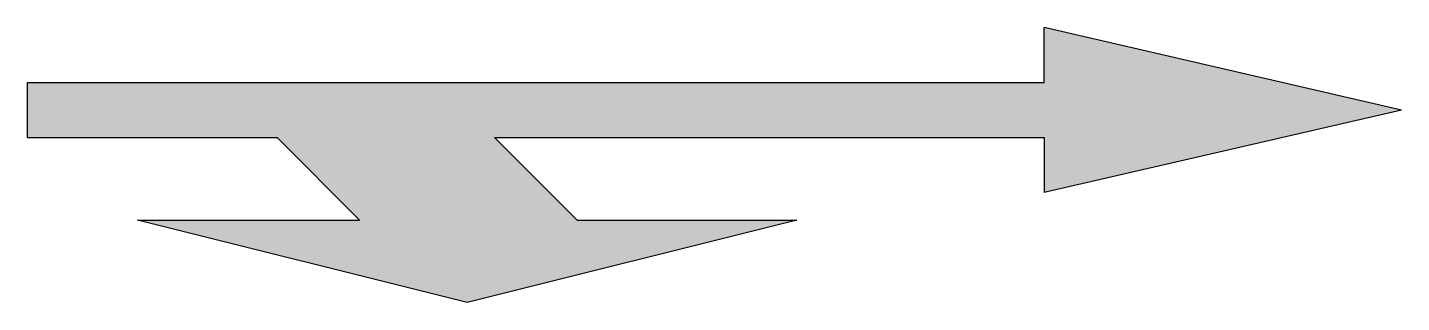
# Model space of a CAD drawing. Header units: metres. Extents: x 0 to 2.5, y -0.35 to 0.15.
import ezdxf

# ---------------------------------------------------------------- set-up
doc = ezdxf.new("R2010")
doc.units = ezdxf.units.M
doc.header["$LTSCALE"] = 0.2

msp = doc.modelspace()

# ---------------------------------------------------------------- hatches: boundary and pattern name
msp.add_hatch(color=256).paths.add_polyline_path([(0.85, -0.05), (1.85, -0.05), (1.85, -0.15), (2.5, 0), (1.85, 0.15), (1.85, 0.05), (0, 0.05), (0, -0.05), (0.454, -0.05), (0.604, -0.2), (0.2, -0.2), (0.8, -0.35), (1.4, -0.2), (1, -0.2)])

# ---------------------------------------------------------------- linework, layer by layer
for p, q in [((2.5, 0), (1.85, 0.15)), ((1.85, 0.05), (1.85, 0.15)), ((0, 0.05), (1.85, 0.05)), ((0, -0.05), (0, 0.05)), ((2.5, 0), (1.85, -0.15)), ((0, -0.05), (0.454, -0.05)), ((0.604, -0.2), (0.454, -0.05)), ((0.85, -0.05), (1.85, -0.05)), ((1, -0.2), (0.85, -0.05)), ((1.85, -0.05), (1.85, -0.15)), ((0.2, -0.2), (0.604, -0.2)), ((0.8, -0.35), (0.2, -0.2)), ((1.4, -0.2), (0.8, -0.35)), ((1, -0.2), (1.4, -0.2))]:
    msp.add_line(p, q)

doc.saveas('drawing.dxf')
